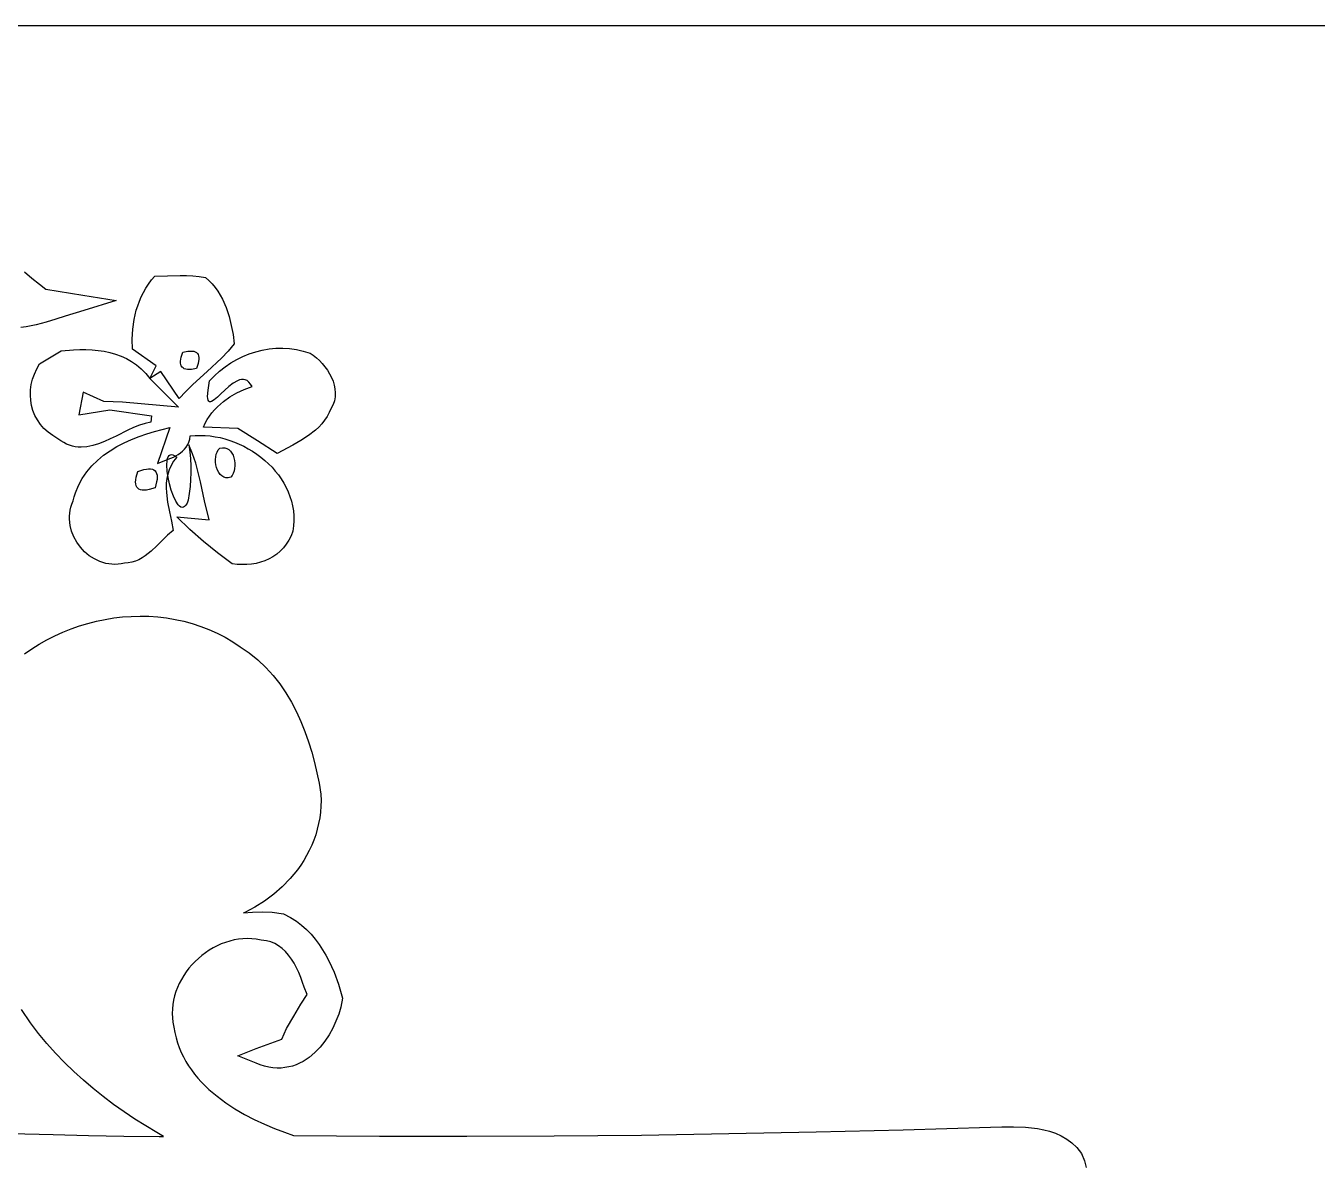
# Model space of a CAD drawing. Extents: x 1 to 4, y 1 to 4.
# Drawn here: x 1.915 to 2.737, y 3.273 to 4 of the extents above; entities that cross this region are included whole.
import ezdxf

# ---------------------------------------------------------------- set-up
doc = ezdxf.new("R2010")
doc.units = 0
doc.layers.add('SMALL', color=18, linetype='CONTINUOUS')

msp = doc.modelspace()

# ---------------------------------------------------------------- linework, layer by layer
at = {"layer": 'SMALL'}
for points in [[(3.875, 4), (1.125, 4)], [(1.91414, 3.84341), (1.91888, 3.83937), (1.92373, 3.83552), (1.92775, 3.83225), (1.95126, 3.82853), (1.97243, 3.82517), (1.9519, 3.81882), (1.94001, 3.81515), (1.93404, 3.81317), (1.92789, 3.81127), (1.92159, 3.80961), (1.91516, 3.80835), (1.9118, 3.80791)], [(1.91414, 3.60006), (1.91875, 3.6033), (1.9235, 3.60631), (1.92839, 3.6091), (1.9334, 3.61166), (1.93853, 3.61399), (1.94375, 3.61609), (1.94905, 3.61795), (1.95444, 3.61958), (1.95989, 3.62096), (1.96539, 3.6221), (1.97094, 3.623), (1.97652, 3.62364), (1.98212, 3.62403), (1.98773, 3.62416), (1.99333, 3.62404), (1.99892, 3.62365), (2.00449, 3.62299), (2.01002, 3.62207), (2.0155, 3.62087), (2.02093, 3.6194), (2.02628, 3.61765), (2.03154, 3.61561), (2.03671, 3.61329), (2.04177, 3.61067), (2.04671, 3.60777), (2.0514, 3.60464), (2.05717, 3.60075), (2.06268, 3.59633), (2.06775, 3.59155), (2.07241, 3.58642), (2.07667, 3.581), (2.08055, 3.57532), (2.08407, 3.5694), (2.08725, 3.5633), (2.09011, 3.55703), (2.09267, 3.55063), (2.09495, 3.54412), (2.09696, 3.53755), (2.09873, 3.53094), (2.10027, 3.52432), (2.10161, 3.51772), (2.10278, 3.51087), (2.10292, 3.50684), (2.10283, 3.50308), (2.10254, 3.49936), (2.10205, 3.49569), (2.10137, 3.49207), (2.10052, 3.48851), (2.09948, 3.48502), (2.09828, 3.4816), (2.09692, 3.47824), (2.09539, 3.47496), (2.09372, 3.47176), (2.09189, 3.46865), (2.08993, 3.46562), (2.08784, 3.46267), (2.08562, 3.45982), (2.08324, 3.45703), (2.07824, 3.45187), (2.07278, 3.44708), (2.06694, 3.44275), (2.06076, 3.43889), (2.05428, 3.43552), (2.05358, 3.43523), (2.05932, 3.43579), (2.06557, 3.43596), (2.07186, 3.43568), (2.07891, 3.43468), (2.08355, 3.43235), (2.08718, 3.42997), (2.09055, 3.42738), (2.09367, 3.42458), (2.09654, 3.42161), (2.09919, 3.41847), (2.10162, 3.4152), (2.10386, 3.41181), (2.10591, 3.40832), (2.10782, 3.4047), (2.11115, 3.3974), (2.11403, 3.38989), (2.11661, 3.38099), (2.11557, 3.37523), (2.11413, 3.37071), (2.11239, 3.36622), (2.11034, 3.36183), (2.10798, 3.35758), (2.10532, 3.35353), (2.10233, 3.34974), (2.09902, 3.34627), (2.09537, 3.34319), (2.09145, 3.34062), (2.08926, 3.33948), (2.08704, 3.33853), (2.08475, 3.33774), (2.08237, 3.33713), (2.07993, 3.3367), (2.07742, 3.33647), (2.07486, 3.33645), (2.07224, 3.33664), (2.06959, 3.33705), (2.0669, 3.33768), (2.06418, 3.33853), (2.06159, 3.33954), (2.04986, 3.34413), (2.06156, 3.34883), (2.07787, 3.35478), (2.08098, 3.3616), (2.08557, 3.36941), (2.09003, 3.3771), (2.09399, 3.38318), (2.09215, 3.38785), (2.09117, 3.39099), (2.09003, 3.39415), (2.08876, 3.39726), (2.08733, 3.40027), (2.08577, 3.40314), (2.08405, 3.40585), (2.0822, 3.40834), (2.0802, 3.4106), (2.07808, 3.41258), (2.07582, 3.41428), (2.07341, 3.41568), (2.07085, 3.41676), (2.0681, 3.4175), (2.06469, 3.41793), (2.06156, 3.41848), (2.05873, 3.41877), (2.0559, 3.41886), (2.05308, 3.41875), (2.05028, 3.41845), (2.0475, 3.41797), (2.04476, 3.4173), (2.04205, 3.41647), (2.03938, 3.41546), (2.03677, 3.4143), (2.03422, 3.41298), (2.03175, 3.41151), (2.02935, 3.4099), (2.02703, 3.40816), (2.02482, 3.40629), (2.0227, 3.4043), (2.0207, 3.4022), (2.01882, 3.4), (2.01707, 3.3977), (2.01546, 3.39532), (2.01398, 3.39286), (2.01266, 3.39032), (2.0115, 3.38773), (2.0105, 3.38508), (2.00967, 3.38238), (2.00901, 3.37965), (2.00854, 3.37688), (2.00826, 3.37408), (2.00817, 3.37126), (2.00828, 3.36843), (2.0086, 3.36558), (2.00919, 3.36251), (2.0098, 3.35898), (2.01056, 3.35571), (2.0115, 3.35254), (2.0126, 3.34945), (2.01386, 3.34644), (2.01527, 3.34351), (2.01683, 3.34067), (2.01854, 3.3379), (2.02039, 3.33521), (2.02236, 3.33259), (2.02447, 3.33005), (2.02666, 3.32762), (2.03148, 3.32286), (2.03667, 3.31845), (2.04222, 3.31432), (2.04806, 3.31048), (2.05414, 3.30693), (2.06041, 3.30367), (2.0668, 3.30068), (2.07324, 3.29797), (2.0797, 3.29553), (2.08539, 3.29347), (2.14019, 3.29311), (2.19575, 3.293), (2.25132, 3.29324), (2.30688, 3.2938), (2.36244, 3.29467), (2.418, 3.29581), (2.47354, 3.29721), (2.52912, 3.29885), (2.53625, 3.29896), (2.54368, 3.29901), (2.55129, 3.29876), (2.55519, 3.29844), (2.55906, 3.29793), (2.56291, 3.29719), (2.56671, 3.2962), (2.57045, 3.2949), (2.57408, 3.29325), (2.57758, 3.29122), (2.5809, 3.28876), (2.584, 3.28585), (2.58708, 3.28196), (2.58889, 3.27731), (2.59, 3.27307)], [(1.88719, 3.2953), (1.9323, 3.29419), (1.95483, 3.29357), (1.97731, 3.2931), (1.99976, 3.2929), (2.00263, 3.29293), (1.99841, 3.29533), (1.99136, 3.29956), (1.98441, 3.30396), (1.97758, 3.30855), (1.97087, 3.31332), (1.96429, 3.31828), (1.95786, 3.32343), (1.95159, 3.32877), (1.94549, 3.33431), (1.93957, 3.34005), (1.93384, 3.346), (1.92832, 3.35216), (1.92301, 3.35853), (1.9179, 3.36516), (1.91218, 3.37366)]]:
    msp.add_lwpolyline(points, dxfattribs=at)
for points in [[(1.997, 3.84069), (2.00508, 3.84086), (2.01317, 3.84101), (2.01722, 3.84097), (2.02125, 3.84079), (2.02528, 3.84042), (2.0293, 3.83982), (2.03154, 3.83781), (2.03359, 3.83566), (2.03546, 3.83339), (2.03716, 3.83101), (2.0387, 3.82853), (2.04009, 3.82596), (2.04245, 3.82059), (2.04432, 3.81498), (2.04576, 3.80923), (2.04686, 3.80341), (2.04768, 3.79762), (2.0437, 3.79288), (2.03943, 3.7884), (2.03038, 3.77993), (2.02118, 3.77156), (2.01672, 3.76723), (2.01248, 3.76269), (2.00083, 3.77985), (1.9939, 3.77548), (1.99801, 3.78349), (1.9828, 3.79419), (1.98265, 3.80055), (1.98299, 3.80681), (1.98385, 3.81294), (1.98448, 3.81594), (1.98525, 3.8189), (1.98617, 3.82182), (1.98724, 3.82469), (1.98846, 3.82751), (1.98984, 3.83027), (1.99138, 3.83297), (1.99308, 3.83561), (1.99495, 3.83819)], [(1.9237, 3.7849), (1.9375, 3.79298), (1.94539, 3.79366), (1.94934, 3.79382), (1.95326, 3.79383), (1.95715, 3.79368), (1.96099, 3.79334), (1.96477, 3.79279), (1.96848, 3.79202), (1.9721, 3.79101), (1.97562, 3.78974), (1.97902, 3.78818), (1.9823, 3.78632), (1.98545, 3.78414), (1.98843, 3.78162), (1.99126, 3.77874), (1.9939, 3.77548), (2.00306, 3.7664), (2.01207, 3.75717), (2.00018, 3.7582), (1.98831, 3.75932), (1.97645, 3.76029), (1.96456, 3.76087), (1.95143, 3.76666), (1.9486, 3.75226), (1.96839, 3.75555), (1.99504, 3.75179), (1.99464, 3.74775), (1.99094, 3.7469), (1.98724, 3.74568), (1.98353, 3.74417), (1.97982, 3.74246), (1.9724, 3.73877), (1.96869, 3.73696), (1.96498, 3.73529), (1.96127, 3.73384), (1.95756, 3.7327), (1.95386, 3.73195), (1.95016, 3.73169), (1.94831, 3.73176), (1.94646, 3.73198), (1.94462, 3.73237), (1.94277, 3.73293), (1.94093, 3.73367), (1.93909, 3.73461), (1.93725, 3.73575), (1.93541, 3.73711), (1.93209, 3.73907), (1.92912, 3.74126), (1.9265, 3.74367), (1.92423, 3.74627), (1.92231, 3.74905), (1.92073, 3.75198), (1.91949, 3.75504), (1.9186, 3.7582), (1.91806, 3.76146), (1.91785, 3.76478), (1.91798, 3.76815), (1.91845, 3.77154), (1.91926, 3.77493), (1.92041, 3.7783), (1.92189, 3.78163)], [(2.01483, 3.79224), (2.01808, 3.79287), (2.02072, 3.79294), (2.02181, 3.79277), (2.02275, 3.79247), (2.02353, 3.79202), (2.02416, 3.79144), (2.02464, 3.79071), (2.02496, 3.78985), (2.02513, 3.78886), (2.02514, 3.78772), (2.0247, 3.78504), (2.02365, 3.7818), (2.02042, 3.78124), (2.0178, 3.78121), (2.01672, 3.78139), (2.0158, 3.78171), (2.01502, 3.78217), (2.01439, 3.78275), (2.01392, 3.78347), (2.0136, 3.78433), (2.01343, 3.78531), (2.01341, 3.78643), (2.01382, 3.78907)], [(2.03186, 3.774), (2.03498, 3.77721), (2.03829, 3.78018), (2.04177, 3.78291), (2.04542, 3.78537), (2.04921, 3.78757), (2.05313, 3.7895), (2.05717, 3.79113), (2.0613, 3.79248), (2.06551, 3.79352), (2.06979, 3.79425), (2.07411, 3.79467), (2.07847, 3.79475), (2.08285, 3.7945), (2.08723, 3.7939), (2.0916, 3.79295), (2.09593, 3.79163), (2.09794, 3.79023), (2.09991, 3.78864), (2.10182, 3.78689), (2.10365, 3.78498), (2.10535, 3.78293), (2.10692, 3.78077), (2.10833, 3.7785), (2.10954, 3.77616), (2.11053, 3.77375), (2.11128, 3.77129), (2.11177, 3.7688), (2.11196, 3.76629), (2.11183, 3.76379), (2.11135, 3.76132), (2.1105, 3.75888), (2.10926, 3.7565), (2.10808, 3.75376), (2.10669, 3.7512), (2.1051, 3.74883), (2.10334, 3.74661), (2.10141, 3.74454), (2.09934, 3.74261), (2.09484, 3.73908), (2.09, 3.73593), (2.08495, 3.73304), (2.07487, 3.72762), (2.06243, 3.73574), (2.0499, 3.74371), (2.02796, 3.74458), (2.02915, 3.747), (2.03048, 3.74929), (2.03192, 3.75147), (2.03347, 3.75354), (2.03513, 3.7555), (2.03689, 3.75734), (2.04069, 3.76072), (2.04485, 3.76369), (2.04931, 3.76626), (2.05403, 3.76846), (2.05898, 3.77029), (2.05801, 3.77195), (2.05696, 3.7732), (2.05585, 3.77409), (2.05468, 3.77464), (2.05346, 3.77488), (2.0522, 3.77484), (2.05091, 3.77455), (2.0496, 3.77404), (2.04692, 3.77249), (2.04425, 3.77043), (2.03916, 3.76571), (2.03688, 3.76353), (2.03486, 3.76179), (2.03316, 3.76073), (2.03246, 3.76053), (2.03186, 3.76059), (2.03137, 3.76094), (2.03101, 3.76161), (2.03078, 3.76263), (2.03068, 3.76402), (2.03095, 3.76807)], [(1.9451, 3.69747), (1.94576, 3.70009), (1.94656, 3.70262), (1.94851, 3.70741), (1.95093, 3.71187), (1.95377, 3.716), (1.957, 3.71982), (1.96057, 3.72333), (1.96445, 3.72655), (1.9686, 3.72948), (1.97298, 3.73215), (1.97754, 3.73455), (1.98226, 3.73671), (1.98708, 3.73863), (1.99197, 3.74033), (1.9969, 3.74181), (2.00182, 3.74309), (2.00669, 3.74418), (1.99868, 3.72136), (2.00555, 3.724), (2.0089, 3.72546), (2.01203, 3.72717), (2.01347, 3.72816), (2.0148, 3.72926), (2.01601, 3.73047), (2.01709, 3.73183), (2.01801, 3.73334), (2.01876, 3.73502), (2.01932, 3.73688), (2.01968, 3.73893), (2.02282, 3.73919), (2.02598, 3.73927), (2.02915, 3.73917), (2.03231, 3.73888), (2.03547, 3.73842), (2.03861, 3.7378), (2.04173, 3.73701), (2.0448, 3.73606), (2.04784, 3.73496), (2.05082, 3.73371), (2.05374, 3.73232), (2.05658, 3.73078), (2.05935, 3.72911), (2.06203, 3.72732), (2.06461, 3.72539), (2.06708, 3.72335), (2.06944, 3.72119), (2.07168, 3.71892), (2.07378, 3.71655), (2.07574, 3.71408), (2.07755, 3.71151), (2.0792, 3.70884), (2.08068, 3.7061), (2.08198, 3.70327), (2.0831, 3.70036), (2.08402, 3.69739), (2.08474, 3.69434), (2.08525, 3.69124), (2.08553, 3.68807), (2.08558, 3.68486), (2.0854, 3.6816), (2.08496, 3.67829), (2.08379, 3.67525), (2.08238, 3.67246), (2.08075, 3.6699), (2.07891, 3.66757), (2.07688, 3.66548), (2.07467, 3.66362), (2.0723, 3.662), (2.06979, 3.6606), (2.06714, 3.65943), (2.06439, 3.65848), (2.06153, 3.65776), (2.05859, 3.65727), (2.05559, 3.657), (2.05253, 3.65694), (2.04944, 3.65711), (2.04633, 3.65749), (2.03703, 3.6644), (2.02803, 3.67168), (2.01935, 3.67934), (2.011, 3.68738), (2.03159, 3.68542), (2.02876, 3.69747), (2.0262, 3.70962), (2.02477, 3.71565), (2.02312, 3.72162), (2.02114, 3.72748), (2.01874, 3.73321), (2.01932, 3.72875), (2.01972, 3.7243), (2.01994, 3.71987), (2.01996, 3.71545), (2.01981, 3.71105), (2.01947, 3.70666), (2.01896, 3.70229), (2.01826, 3.69794), (2.01756, 3.69617), (2.01681, 3.69486), (2.01604, 3.69398), (2.01524, 3.69349), (2.01443, 3.69337), (2.01361, 3.6936), (2.01279, 3.69414), (2.01197, 3.69496), (2.01037, 3.69734), (2.00888, 3.70052), (2.00753, 3.70426), (2.00639, 3.70832), (2.0055, 3.7125), (2.00493, 3.71654), (2.00472, 3.72023), (2.00494, 3.72333), (2.00522, 3.72458), (2.00563, 3.72561), (2.00616, 3.72637), (2.00684, 3.72685), (2.00766, 3.727), (2.00863, 3.72681), (2.00977, 3.72624), (2.01106, 3.72527), (2.00903, 3.72274), (2.00741, 3.72011), (2.00617, 3.71739), (2.00528, 3.71458), (2.0047, 3.71171), (2.0044, 3.70878), (2.00434, 3.70581), (2.00448, 3.7028), (2.00524, 3.69671), (2.00639, 3.69062), (2.00764, 3.6846), (2.00871, 3.67876), (2.00522, 3.67567), (2.00178, 3.67228), (1.9983, 3.66882), (1.99472, 3.66549), (1.99094, 3.66252), (1.98896, 3.66123), (1.98691, 3.66011), (1.98477, 3.65918), (1.98254, 3.65847), (1.9802, 3.65801), (1.97775, 3.65783), (1.97572, 3.65741), (1.9737, 3.65716), (1.97171, 3.65708), (1.96973, 3.65715), (1.96778, 3.65738), (1.96587, 3.65775), (1.96216, 3.65889), (1.95865, 3.66054), (1.95538, 3.66265), (1.95238, 3.66515), (1.94972, 3.66801), (1.94741, 3.67117), (1.94552, 3.67458), (1.94408, 3.67819), (1.94313, 3.68195), (1.94271, 3.6858), (1.94272, 3.68775), (1.94287, 3.68971), (1.94319, 3.69167), (1.94366, 3.69362), (1.9443, 3.69555)], [(2.03839, 3.73106), (2.0401, 3.73142), (2.04164, 3.73137), (2.04302, 3.73097), (2.04424, 3.73024), (2.04528, 3.72924), (2.04616, 3.728), (2.04687, 3.72658), (2.04741, 3.72502), (2.04778, 3.72335), (2.04797, 3.72163), (2.048, 3.7199), (2.04785, 3.7182), (2.04753, 3.71658), (2.04704, 3.71508), (2.04637, 3.71374), (2.04552, 3.71261), (2.04386, 3.71223), (2.04234, 3.71227), (2.04096, 3.71268), (2.03972, 3.71341), (2.03864, 3.71443), (2.03772, 3.71568), (2.03697, 3.71712), (2.03638, 3.71871), (2.03596, 3.72039), (2.03573, 3.72212), (2.03568, 3.72386), (2.03582, 3.72556), (2.03616, 3.72718), (2.03669, 3.72866), (2.03744, 3.72997)], [(1.98636, 3.71632), (1.99009, 3.71748), (1.9917, 3.71779), (1.99314, 3.71793), (1.99441, 3.71789), (1.99551, 3.71768), (1.99644, 3.71729), (1.99721, 3.71672), (1.9978, 3.71598), (1.99822, 3.71505), (1.99848, 3.71396), (1.99856, 3.71268), (1.99848, 3.71123), (1.99822, 3.7096), (1.9972, 3.70582), (1.99341, 3.70472), (1.99177, 3.70443), (1.99031, 3.70432), (1.98902, 3.70437), (1.98791, 3.7046), (1.98697, 3.70499), (1.9862, 3.70556), (1.98561, 3.70631), (1.98519, 3.70722), (1.98495, 3.70831), (1.98488, 3.70956), (1.98499, 3.71099), (1.98527, 3.7126)]]:
    msp.add_lwpolyline(points, close=True, dxfattribs=at)

doc.saveas('drawing.dxf')
